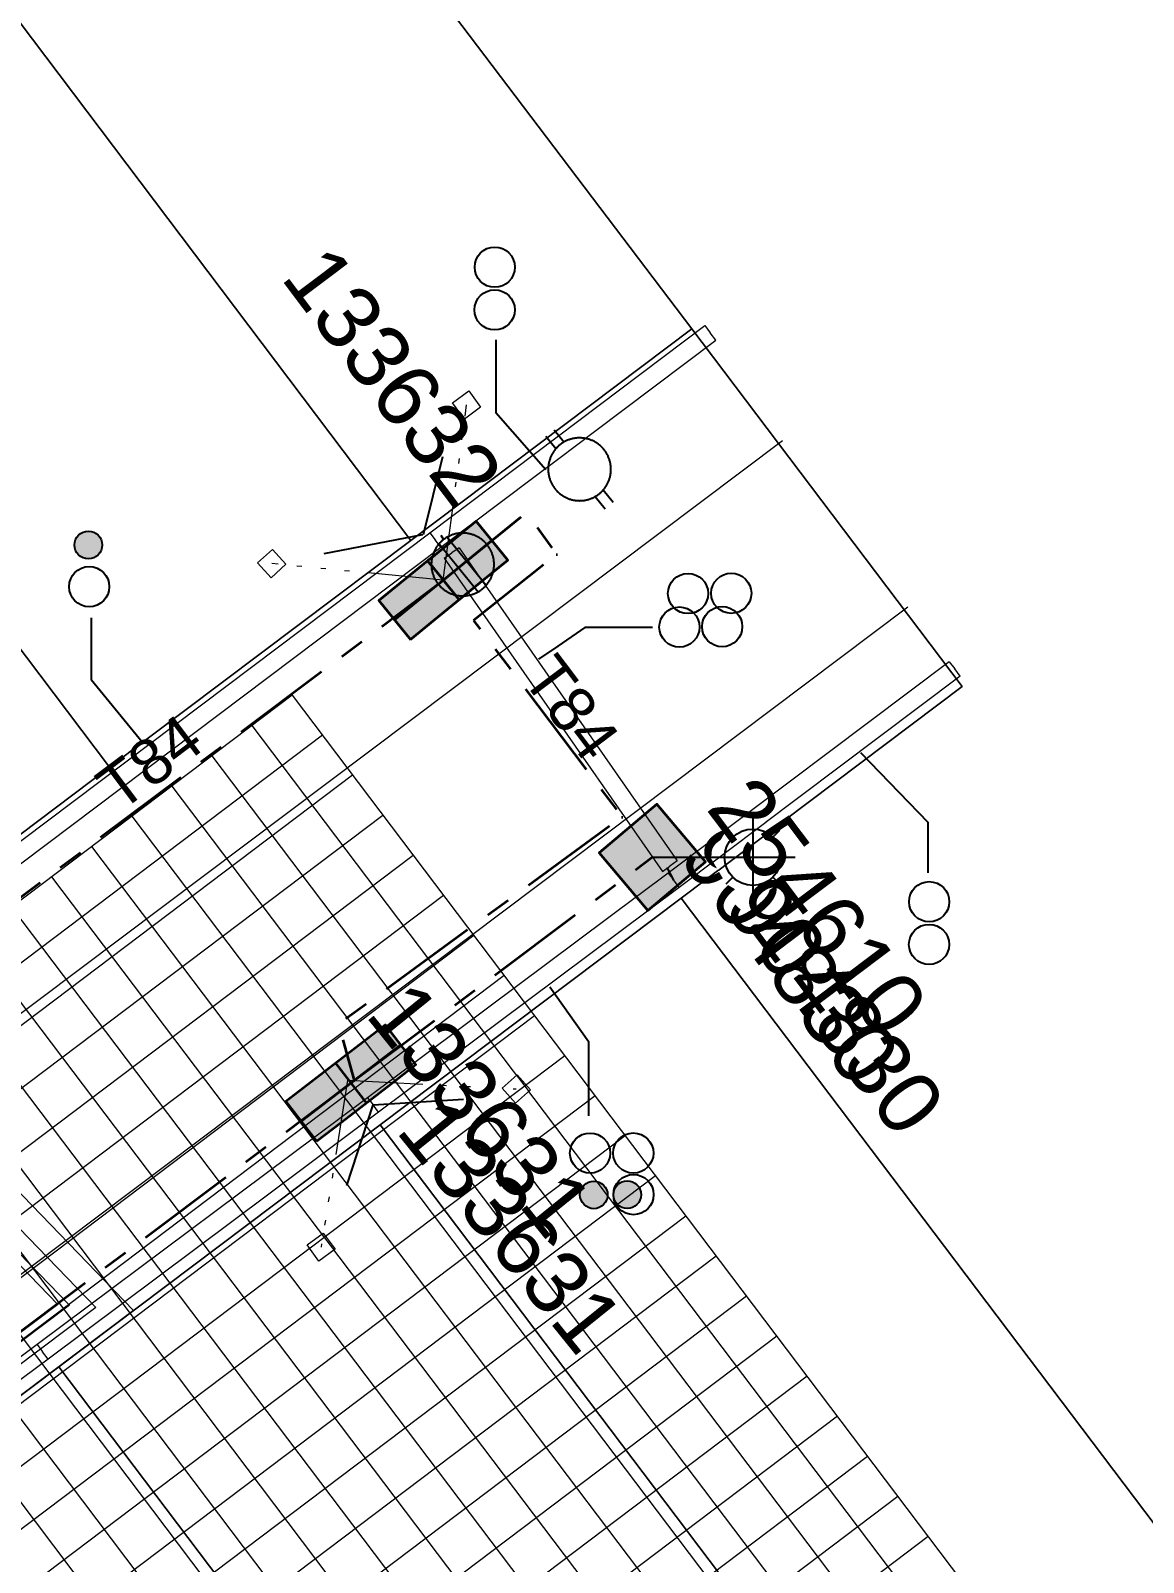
# Model space of a CAD drawing. Header units: metres. Extents: x 308278 to 310511, y 6271134 to 6272874.
# Drawn here: x 309063.4 to 309107.7, y 6272122.4 to 6272183.4 of the extents above; entities that cross this region are included whole.
import ezdxf
from ezdxf.enums import TextEntityAlignment as Align

# ---------------------------------------------------------------- set-up
doc = ezdxf.new("R2010")
doc.units = ezdxf.units.M
doc.set_wipeout_variables(frame=1)
for name, pattern in [('Cable Exist UG', [7, 4, -1, 1, -1]), ('DOT', [6.35, 0, -6.35]), ('PHANTOMX2', [6.6, 3, -0.75, 0.2, -0.75, 0.2, -0.75, 0.2, -0.75])]:
    doc.linetypes.add(name, pattern=pattern)
doc.layers.get('0').update_dxf_attribs({"color": 6})
for name, color, linetype, lineweight in [('_User Miscellaneous1', 30, 'Continuous', 13), ('_User_LV_Exist', 5, 'Continuous', 35), ('_User_SL_Exist', 4, 'Continuous', 35), ('Cadastre Developer_SP_NEW', 92, 'Continuous', 15), ('Cadastre Land Parcels_SP_EXT', 118, 'Continuous', 15), ('Cadastre Roads_SP_EXT', 218, 'Continuous', 15), ('Mains_LV_EXT', 163, 'Continuous', 25), ('Mains_LV_SL_EXT', 135, 'Continuous', 25), ('Services_SP_EXT', 42, 'PHANTOMX2', 20)]:
    doc.layers.add(name, color=color, linetype=linetype, lineweight=lineweight)
doc.layers.add('_User Miscellaneous10', color=252, linetype='Continuous', lineweight=13, plot=False, transparency=0.85)
doc.layers.add('_User Miscellaneous12', color=252, linetype='Continuous', lineweight=13, plot=False, transparency=0.5)
doc.layers.add('Cadastre Roads_SP_NEW', color=214, linetype='Continuous', lineweight=15, transparency=0.8)
for name, color, linetype in [('Duct_SP_EXT', 30, 'Continuous'), ('Equip_LV_EXT', 7, 'Continuous'), ('Equip_SP_SL_EXT', 7, 'Continuous'), ('SupportsUG_SP_LV_EXT', 7, 'Continuous'), ('SupportsUG_SP_LV_SL_EXT', 7, 'Continuous'), ('Trench_SP_EXT', 7, 'Continuous')]:
    doc.layers.add(name, color=color, linetype=linetype)
doc.styles.add('COLUMN_LABEL', font='arial.ttf', dxfattribs={"height": 2})
doc.styles.add('iecARIAL', font='arial.ttf', dxfattribs={"height": 2})
doc.styles.add('POLE_LABEL', font='arial.ttf', dxfattribs={"height": 2})
doc.styles.add('SL_LABEL', font='arial.ttf', dxfattribs={"height": 2})
doc.styles.get("Standard").update_dxf_attribs({"font": 'arial.ttf'})

# ---------------------------------------------------------------- blocks, each defined once
blk = doc.blocks.new('COLUMN_EXT')
blk.add_hatch(color=256).paths.add_polyline_path([(1.5, -1.5), (1.5, 1.5), (-1.5, 1.5), (-1.5, -1.5)])
blk.add_lwpolyline([(1.5, 1.5), (-1.5, 1.5), (-1.5, -1.5), (1.5, -1.5)], close=True)
at = {"flags": 9}
for tag, p in [('SUBURB', (-1.813, 1.8)), ('NOTES', (-1.813, 2)), ('STREETNAME', (-1.813, 1.6)), ('LOCATION', (-1.813, 1.4)), ('LEGEND', (-1.813, 1.2)), ('OWNED_BY', (-1.813, 0.6)), ('USAGE', (-1.813, 1)), ('STATE', (-1.813, 0.8)), ('COLUMN_TYPE', (-1.813, 0.4))]:
    blk.add_attdef(tag, text='', height=0.2, rotation=180, dxfattribs=at).set_placement(p, align=Align.MIDDLE_LEFT)
at = {"flags": 1}
blk.add_attdef('Z', (-1.813, 2.351), '', height=0.2, rotation=180, dxfattribs=at)
at = {"flags": 9}
for tag, style, p in [('STRUCTURE_PLANT_NUMBER', 'POLE_LABEL', (-1.813, -0.031)), ('STREET_CODE', 'COLUMN_LABEL', (-1.813, 0.2))]:
    blk.add_attdef(tag, text='', height=0.2, rotation=180, dxfattribs=dict(at, style=style)).set_placement(p, align=Align.MIDDLE_LEFT)
at = {"style": 'COLUMN_LABEL', "width": 0.9, "flags": 8}
blk.add_attdef('ASSET_NUM', text='', height=2, rotation=270, dxfattribs=at).set_placement((2, -4), align=Align.MIDDLE_LEFT)
blk = doc.blocks.new('PILLAR_EXT')
blk.add_hatch(color=256).paths.add_polyline_path([(-2.5, 1), (-2.5, -1), (2.5, -1), (2.5, 1)])
for p, q in [((0, 1), (0, -1)), ((-2.5, 0), (2.5, 0))]:
    blk.add_line(p, q)
at = {"ltscale": 10}
blk.add_line((2.5, 0), (-2.5, 0), dxfattribs=at)
blk.add_lwpolyline([(-2.5, -1), (-1.25, -1), (1.25, -1), (2.5, -1), (2.5, 1), (-2.5, 1)], close=True)
at = {"width": 0.9, "flags": 8}
blk.add_attdef('ASSET_NUM', text='', height=2, rotation=90, dxfattribs=at).set_placement((-2, 4), align=Align.MIDDLE_LEFT)
for tag, p, flags in [('OWNED_BY', (0, -0.2), 9), ('STATE', (0, -0.4), 9), ('SUPPORT_TYPE', (0, -0.6), 9), ('USAGE', (0, -0.8), 9), ('LEGEND', (0, -1), 9), ('LOCATION', (0, -1.2), 9), ('NOTES', (0, -1.4), 9), ('STREETNAME', (0, -1.8), 9), ('SUBURB', (0, -2), 1), ('PARENT', (0, -1.6), 9)]:
    blk.add_attdef(tag, p, '', height=0.2, dxfattribs=dict(flags=flags))
blk = doc.blocks.new('DUCT_EXT')
blk.add_circle((0, 0.8), 0.8)
at = {"flags": 1}
blk.add_attdef('Z', (0, 0), '', height=0.2, dxfattribs=at)
at = {"flags": 9}
for tag, p in [('DUCT_CODE', (0, 0)), ('XSECT_TYPE', (0, -0.2)), ('STATE', (0, -0.6)), ('FB_REFERENCE', (0, -0.4)), ('NOTES', (0, -0.8))]:
    blk.add_attdef(tag, text='', height=0.2, dxfattribs=at).set_placement(p, align=Align.MIDDLE_LEFT)
blk = doc.blocks.new('*U479')
at = {"transparency": 33554687, "flags": 9}
for tag, p in [('LRATECODE', (-7.4, 0)), ('LOUTREACHVOCAB', (-7.2, 0)), ('LOUTREACH', (-7, 0)), ('LANTNUMBER', (-6.6, 0)), ('LNEW', (-6.4, 0)), ('LMASTVOCAB', (-6.2, 0)), ('LMAST', (-6, 0)), ('LLAMPVOCAB', (-5.8, 0)), ('LLAMP', (-5.6, 0)), ('LEXIST', (-5.4, 0)), ('LCHARGE3PERCENT', (-5.2, 0)), ('LCHARGE3', (-5, 0)), ('LCHARGE2PERCENT', (-4.8, 0)), ('LCHARGE2', (-4.6, 0)), ('LCHARGE1PERCENT', (-4.4, 0)), ('LCHARGE1', (-4.2, 0)), ('LCATEGORY', (-4, 0)), ('LBRACKETVOCAB', (-3.8, 0)), ('LBRACKET', (-3.6, 0)), ('LKINGHEIGHT', (-3.4, 0)), ('CREPLACE', (-3.2, 0)), ('CREMOVE', (-3, 0)), ('CNUMBER', (-2.8, 0)), ('CNEW', (-2.6, 0)), ('CEXIST', (-2.4, 0)), ('USAGE', (-2.2, 0)), ('STATE', (-2, 0)), ('OWNED_BY', (-1.8, 0)), ('ORIENTATION', (-1.6, 0)), ('OPERATING_VOLTAGE', (-1.4, 0)), ('NO_PHASES', (-1.2, 0)), ('LANTERN_TYPE', (-1, 0)), ('LANTERN_PURPOSE', (-0.8, 0)), ('CONTROL_TYPE', (-0.6, 0)), ('CONSTRUCTED_VOLTAGE', (-0.4, 0))]:
    blk.add_attdef(tag, text='', height=0.001, rotation=270, dxfattribs=at).set_placement(p, align=Align.MIDDLE_LEFT)
at = {"transparency": 33554687, "style": 'SL_LABEL', "flags": 9}
blk.add_attdef('STREET_CODE', text='', height=0.001, rotation=270, dxfattribs=at).set_placement((0.001, 0), align=Align.MIDDLE_LEFT)
at = {"transparency": 33554687, "flags": 1}
blk.add_attdef('Z', (0, 0), '', height=0.001, rotation=270, dxfattribs=at)
at = {"transparency": 33554687, "width": 0.9}
blk.add_attdef('LNUMBER', text='', height=1, dxfattribs=at).set_placement((7, -1), align=Align.MIDDLE_LEFT)
at = {"transparency": 33554687, "flags": 9}
for tag, p in [('LREMOVE', (0, -7.6)), ('LREPLACE', (0, -7.8)), ('LTYPE', (0, -8)), ('LTYPEVOCAB', (0, -8.2)), ('LEGEND', (0, -8.4)), ('SUBURB', (0, -8.6)), ('STREETNAME', (0, -8.8)), ('LOCATION', (0, -9)), ('NOTES', (0, -9.2)), ('MAINTAINED_BY', (0, -9.863))]:
    blk.add_attdef(tag, text='', height=0.001, dxfattribs=at).set_placement(p, align=Align.MIDDLE_LEFT)
blk.add_attdef('OPERATED_BY', (0, -9.607), '', height=0.001, dxfattribs=at)
at = {"linetype": 'DOT', "transparency": 33554687}
blk.add_wipeout([(5.688, 0), (5.061, -1.061), (4, -1.688), (2.939, -1.061), (2.313, 0), (2.939, 1.061), (4, 1.687), (5.061, 1.061)], dxfattribs=at)
at = {"transparency": 33554687}
for p, q in [((4, 1.687), (4, 0)), ((2.939, 1.061), (3.205, 0.795)), ((5.061, 1.061), (4.795, 0.795)), ((0, 0), (4, 0)), ((4, 0), (5.688, 0)), ((4, 0), (4, -1.688)), ((2.939, -1.061), (3.205, -0.795)), ((5.061, -1.061), (4.795, -0.795))]:
    blk.add_line(p, q, dxfattribs=at)
blk.add_circle((4, 0), 1.125, dxfattribs=at)
blk = doc.blocks.new('CCP_EXT')
at = {"flags": 9}
for tag, p in [('OWNED_BY', (0, -1)), ('USAGE', (0, -1.2)), ('STATE', (0, -1.8)), ('LEGEND', (0, -1.4)), ('LIFE_SUPPORT', (0, -1.6)), ('NOTES', (0, -2))]:
    blk.add_attdef(tag, text='', height=0.2, dxfattribs=at).set_placement(p, align=Align.MIDDLE_LEFT)
at = {"transparency": 33554687}
blk.add_wipeout([(0, 0.566), (0.566, 0), (0, -0.566), (-0.566, 0)], dxfattribs=at)
blk.add_lwpolyline([(-0.566, 0), (0, 0.566), (0.566, 0), (0, -0.566), (-0.566, 0)])
at = {"flags": 1}
blk.add_attdef('Z', (0, 0), '', height=0.2, dxfattribs=at)
at = {"flags": 9}
for tag, p in [('CCP_TYPE', (0, 0)), ('OPERATING_VOLTAGE', (0, -0.6)), ('CONSTRUCTED_VOLTAGE', (0, -0.2)), ('NO_PHASES', (0, -0.4)), ('ORIENTATION', (0, -0.8))]:
    blk.add_attdef(tag, text='', height=0.2, dxfattribs=at).set_placement(p, align=Align.MIDDLE_LEFT)
blk = doc.blocks.new('LV_UG_LINKS_CLOSED_EXT')
at = {"layer": 'Equip_LV_EXT'}
for tag, flags, p in [('ACTUAL_STATUS', 9, (3, -2)), ('CONSTRUCTED_VOLTAGE', 9, (3, -2.2)), ('NO_PHASES', 9, (3, -2.4)), ('OPERATING_VOLTAGE', 9, (3, -2.6)), ('ORIENTATION', 9, (3, -2.8)), ('STATE', 9, (3, -3)), ('SWITCH_TYPE', 9, (3, -3.2)), ('USAGE', 9, (3, -3.4)), ('NOTES', 9, (3, -3.6)), ('OWNED_BY', 9, (3, -3.8)), ('OPERATED_BY', 9, (3, -4)), ('MAINTAINED_BY', 9, (3, -4.2)), ('TYPE', 9, (3, -4.6)), ('Z', 1, (3, -4.8)), ('NUMBER_OF_PHASES', 9, (3, -4.4))]:
    blk.add_attdef(tag, text='', height=0.2, dxfattribs=dict(at, flags=flags)).set_placement(p, align=Align.MIDDLE_LEFT)
at = {"transparency": 33554687}
blk.add_wipeout([(4, 1.25), (3.969, 1.25), (3.939, 1.248), (3.908, 1.247), (3.877, 1.244), (3.847, 1.241), (3.817, 1.236), (3.786, 1.232), (3.756, 1.226), (3.726, 1.22), (3.696, 1.213), (3.667, 1.205), (3.637, 1.196), (3.608, 1.187), (3.579, 1.177), (3.55, 1.166), (3.522, 1.155), (3.493, 1.143), (3.466, 1.13), (3.438, 1.117), (3.411, 1.102), (3.384, 1.088), (3.357, 1.072), (3.331, 1.056), (3.306, 1.039), (3.28, 1.022), (3.255, 1.004), (3.231, 0.985), (3.207, 0.966), (3.184, 0.947), (3.161, 0.926), (3.138, 0.905), (3.116, 0.884), (3.095, 0.862), (3.074, 0.839), (3.053, 0.816), (3.034, 0.793), (3.015, 0.769), (2.996, 0.745), (2.978, 0.72), (2.961, 0.694), (2.944, 0.669), (2.928, 0.643), (2.912, 0.616), (2.898, 0.589), (2.883, 0.562), (2.87, 0.534), (2.857, 0.507), (2.845, 0.478), (2.834, 0.45), (2.823, 0.421), (2.813, 0.392), (2.804, 0.363), (2.795, 0.333), (2.787, 0.304), (2.78, 0.274), (2.774, 0.244), (2.768, 0.214), (2.764, 0.183), (2.759, 0.153), (2.756, 0.123), (2.753, 0.092), (2.752, 0.061), (2.75, 0.031), (2.75, 0), (2.75, -0.031), (2.752, -0.061), (2.753, -0.092), (2.756, -0.123), (2.759, -0.153), (2.764, -0.183), (2.768, -0.214), (2.774, -0.244), (2.78, -0.274), (2.787, -0.304), (2.795, -0.333), (2.804, -0.363), (2.813, -0.392), (2.823, -0.421), (2.834, -0.45), (2.845, -0.478), (2.857, -0.507), (2.87, -0.534), (2.883, -0.562), (2.898, -0.589), (2.912, -0.616), (2.928, -0.643), (2.944, -0.669), (2.961, -0.694), (2.978, -0.72), (2.996, -0.745), (3.015, -0.769), (3.034, -0.793), (3.053, -0.816), (3.074, -0.839), (3.095, -0.862), (3.116, -0.884), (3.138, -0.905), (3.161, -0.926), (3.184, -0.947), (3.207, -0.966), (3.231, -0.985), (3.255, -1.004), (3.28, -1.022), (3.306, -1.039), (3.331, -1.056), (3.357, -1.072), (3.384, -1.088), (3.411, -1.102), (3.438, -1.117), (3.466, -1.13), (3.493, -1.143), (3.522, -1.155), (3.55, -1.166), (3.579, -1.177), (3.608, -1.187), (3.637, -1.196), (3.667, -1.205), (3.696, -1.213), (3.726, -1.22), (3.756, -1.226), (3.786, -1.232), (3.817, -1.236), (3.847, -1.241), (3.877, -1.244), (3.908, -1.247), (3.939, -1.248), (3.969, -1.25), (4, -1.25), (4.031, -1.25), (4.061, -1.248), (4.092, -1.247), (4.123, -1.244), (4.153, -1.241), (4.183, -1.236), (4.214, -1.232), (4.244, -1.226), (4.274, -1.22), (4.304, -1.213), (4.333, -1.205), (4.363, -1.196), (4.392, -1.187), (4.421, -1.177), (4.45, -1.166), (4.478, -1.155), (4.507, -1.143), (4.534, -1.13), (4.562, -1.117), (4.589, -1.102), (4.616, -1.088), (4.643, -1.072), (4.669, -1.056), (4.694, -1.039), (4.72, -1.022), (4.745, -1.004), (4.769, -0.985), (4.793, -0.966), (4.816, -0.947), (4.839, -0.926), (4.862, -0.905), (4.884, -0.884), (4.905, -0.862), (4.926, -0.839), (4.947, -0.816), (4.966, -0.793), (4.985, -0.769), (5.004, -0.745), (5.022, -0.72), (5.039, -0.694), (5.056, -0.669), (5.072, -0.643), (5.088, -0.616), (5.102, -0.589), (5.117, -0.562), (5.13, -0.534), (5.143, -0.507), (5.155, -0.478), (5.166, -0.45), (5.177, -0.421), (5.187, -0.392), (5.196, -0.363), (5.205, -0.333), (5.213, -0.304), (5.22, -0.274), (5.226, -0.244), (5.232, -0.214), (5.236, -0.183), (5.241, -0.153), (5.244, -0.123), (5.247, -0.092), (5.248, -0.061), (5.25, -0.031), (5.25, 0), (5.25, 0.031), (5.248, 0.061), (5.247, 0.092), (5.244, 0.123), (5.241, 0.153), (5.236, 0.183), (5.232, 0.214), (5.226, 0.244), (5.22, 0.274), (5.213, 0.304), (5.205, 0.333), (5.196, 0.363), (5.187, 0.392), (5.177, 0.421), (5.166, 0.45), (5.155, 0.478), (5.143, 0.507), (5.13, 0.534), (5.117, 0.562), (5.102, 0.589), (5.088, 0.616), (5.072, 0.643), (5.056, 0.669), (5.039, 0.694), (5.022, 0.72), (5.004, 0.745), (4.985, 0.769), (4.966, 0.793), (4.947, 0.816), (4.926, 0.839), (4.905, 0.862), (4.884, 0.884), (4.862, 0.905), (4.839, 0.926), (4.816, 0.947), (4.793, 0.966), (4.769, 0.985), (4.745, 1.004), (4.72, 1.022), (4.694, 1.039), (4.669, 1.056), (4.643, 1.072), (4.616, 1.088), (4.589, 1.102), (4.562, 1.117), (4.534, 1.13), (4.507, 1.143), (4.478, 1.155), (4.45, 1.166), (4.421, 1.177), (4.392, 1.187), (4.363, 1.196), (4.333, 1.205), (4.304, 1.213), (4.274, 1.22), (4.244, 1.226), (4.214, 1.232), (4.183, 1.236), (4.153, 1.241), (4.123, 1.244), (4.092, 1.247), (4.061, 1.248), (4.031, 1.25)], dxfattribs=at).dxf.layer = 'Equip_LV_EXT'
at = {"layer": 'Equip_LV_EXT'}
for p, q in [((3.792, 1.232), (3.792, -1.232)), ((4.208, 1.232), (4.208, -1.232))]:
    blk.add_line(p, q, dxfattribs=at)
at = {"layer": 'Equip_LV_EXT', "flags": 128}
blk.add_lwpolyline([(4, 1.25), (3.969, 1.25), (3.939, 1.248), (3.908, 1.247), (3.877, 1.244), (3.847, 1.241), (3.817, 1.236), (3.786, 1.232), (3.756, 1.226), (3.726, 1.22), (3.696, 1.213), (3.667, 1.205), (3.637, 1.196), (3.608, 1.187), (3.579, 1.177), (3.55, 1.166), (3.522, 1.155), (3.493, 1.143), (3.466, 1.13), (3.438, 1.117), (3.411, 1.102), (3.384, 1.088), (3.357, 1.072), (3.331, 1.056), (3.306, 1.039), (3.28, 1.022), (3.255, 1.004), (3.231, 0.985), (3.207, 0.966), (3.184, 0.947), (3.161, 0.926), (3.138, 0.905), (3.116, 0.884), (3.095, 0.862), (3.074, 0.839), (3.053, 0.816), (3.034, 0.793), (3.015, 0.769), (2.996, 0.745), (2.978, 0.72), (2.961, 0.694), (2.944, 0.669), (2.928, 0.643), (2.912, 0.616), (2.898, 0.589), (2.883, 0.562), (2.87, 0.534), (2.857, 0.507), (2.845, 0.478), (2.834, 0.45), (2.823, 0.421), (2.813, 0.392), (2.804, 0.363), (2.795, 0.333), (2.787, 0.304), (2.78, 0.274), (2.774, 0.244), (2.768, 0.214), (2.764, 0.183), (2.759, 0.153), (2.756, 0.123), (2.753, 0.092), (2.752, 0.061), (2.75, 0.031), (2.75, 0), (2.75, -0.031), (2.752, -0.061), (2.753, -0.092), (2.756, -0.123), (2.759, -0.153), (2.764, -0.183), (2.768, -0.214), (2.774, -0.244), (2.78, -0.274), (2.787, -0.304), (2.795, -0.333), (2.804, -0.363), (2.813, -0.392), (2.823, -0.421), (2.834, -0.45), (2.845, -0.478), (2.857, -0.507), (2.87, -0.534), (2.883, -0.562), (2.898, -0.589), (2.912, -0.616), (2.928, -0.643), (2.944, -0.669), (2.961, -0.694), (2.978, -0.72), (2.996, -0.745), (3.015, -0.769), (3.034, -0.793), (3.053, -0.816), (3.074, -0.839), (3.095, -0.862), (3.116, -0.884), (3.138, -0.905), (3.161, -0.926), (3.184, -0.947), (3.207, -0.966), (3.231, -0.985), (3.255, -1.004), (3.28, -1.022), (3.306, -1.039), (3.331, -1.056), (3.357, -1.072), (3.384, -1.088), (3.411, -1.102), (3.438, -1.117), (3.466, -1.13), (3.493, -1.143), (3.522, -1.155), (3.55, -1.166), (3.579, -1.177), (3.608, -1.187), (3.637, -1.196), (3.667, -1.205), (3.696, -1.213), (3.726, -1.22), (3.756, -1.226), (3.786, -1.232), (3.817, -1.236), (3.847, -1.241), (3.877, -1.244), (3.908, -1.247), (3.939, -1.248), (3.969, -1.25), (4, -1.25), (4.031, -1.25), (4.061, -1.248), (4.092, -1.247), (4.123, -1.244), (4.153, -1.241), (4.183, -1.236), (4.214, -1.232), (4.244, -1.226), (4.274, -1.22), (4.304, -1.213), (4.333, -1.205), (4.363, -1.196), (4.392, -1.187), (4.421, -1.177), (4.45, -1.166), (4.478, -1.155), (4.507, -1.143), (4.534, -1.13), (4.562, -1.117), (4.589, -1.102), (4.616, -1.088), (4.643, -1.072), (4.669, -1.056), (4.694, -1.039), (4.72, -1.022), (4.745, -1.004), (4.769, -0.985), (4.793, -0.966), (4.816, -0.947), (4.839, -0.926), (4.862, -0.905), (4.884, -0.884), (4.905, -0.862), (4.926, -0.839), (4.947, -0.816), (4.966, -0.793), (4.985, -0.769), (5.004, -0.745), (5.022, -0.72), (5.039, -0.694), (5.056, -0.669), (5.072, -0.643), (5.088, -0.616), (5.102, -0.589), (5.117, -0.562), (5.13, -0.534), (5.143, -0.507), (5.155, -0.478), (5.166, -0.45), (5.177, -0.421), (5.187, -0.392), (5.196, -0.363), (5.205, -0.333), (5.213, -0.304), (5.22, -0.274), (5.226, -0.244), (5.232, -0.214), (5.236, -0.183), (5.241, -0.153), (5.244, -0.123), (5.247, -0.092), (5.248, -0.061), (5.25, -0.031), (5.25, 0), (5.25, 0.031), (5.248, 0.061), (5.247, 0.092), (5.244, 0.123), (5.241, 0.153), (5.236, 0.183), (5.232, 0.214), (5.226, 0.244), (5.22, 0.274), (5.213, 0.304), (5.205, 0.333), (5.196, 0.363), (5.187, 0.392), (5.177, 0.421), (5.166, 0.45), (5.155, 0.478), (5.143, 0.507), (5.13, 0.534), (5.117, 0.562), (5.102, 0.589), (5.088, 0.616), (5.072, 0.643), (5.056, 0.669), (5.039, 0.694), (5.022, 0.72), (5.004, 0.745), (4.985, 0.769), (4.966, 0.793), (4.947, 0.816), (4.926, 0.839), (4.905, 0.862), (4.884, 0.884), (4.862, 0.905), (4.839, 0.926), (4.816, 0.947), (4.793, 0.966), (4.769, 0.985), (4.745, 1.004), (4.72, 1.022), (4.694, 1.039), (4.669, 1.056), (4.643, 1.072), (4.616, 1.088), (4.589, 1.102), (4.562, 1.117), (4.534, 1.13), (4.507, 1.143), (4.478, 1.155), (4.45, 1.166), (4.421, 1.177), (4.392, 1.187), (4.363, 1.196), (4.333, 1.205), (4.304, 1.213), (4.274, 1.22), (4.244, 1.226), (4.214, 1.232), (4.183, 1.236), (4.153, 1.241), (4.123, 1.244), (4.092, 1.247), (4.061, 1.248), (4.031, 1.25)], close=True, dxfattribs=at)
blk = doc.blocks.new('LV_UG_LINKS_OPEN_EXT')
at = {"layer": 'Equip_LV_EXT'}
for tag, height, flags, p in [('ACTUAL_STATUS', 0.167, 9, (3.167, -1.667)), ('CONSTRUCTED_VOLTAGE', 0.167, 9, (3.167, -1.833)), ('NO_PHASES', 0.167, 9, (3.167, -2)), ('OPERATING_VOLTAGE', 0.2, 9, (3, -2.6)), ('ORIENTATION', 0.2, 9, (3, -2.8)), ('STATE', 0.2, 9, (3, -3)), ('SWITCH_TYPE', 0.2, 9, (3, -3.2)), ('USAGE', 0.2, 9, (3, -3.4)), ('NOTES', 0.2, 9, (3, -3.6)), ('OWNED_BY', 0.2, 9, (3, -3.8)), ('OPERATED_BY', 0.2, 9, (3, -4)), ('MAINTAINED_BY', 0.2, 9, (3, -4.2)), ('TYPE', 0.2, 9, (3, -4.6)), ('Z', 0.2, 1, (3, -4.8)), ('NUMBER_OF_PHASES', 0.2, 9, (3, -4.4))]:
    blk.add_attdef(tag, text='', height=height, dxfattribs=dict(at, flags=flags)).set_placement(p, align=Align.MIDDLE_LEFT)
at = {"transparency": 33554687}
blk.add_wipeout([(4, 1.25), (3.969, 1.25), (3.939, 1.248), (3.908, 1.247), (3.877, 1.244), (3.847, 1.241), (3.817, 1.236), (3.786, 1.232), (3.756, 1.226), (3.726, 1.22), (3.696, 1.213), (3.667, 1.205), (3.637, 1.196), (3.608, 1.187), (3.579, 1.177), (3.55, 1.166), (3.522, 1.155), (3.493, 1.143), (3.466, 1.13), (3.438, 1.117), (3.411, 1.102), (3.384, 1.088), (3.357, 1.072), (3.331, 1.056), (3.306, 1.039), (3.28, 1.022), (3.255, 1.004), (3.231, 0.985), (3.207, 0.966), (3.184, 0.947), (3.161, 0.926), (3.138, 0.905), (3.116, 0.884), (3.095, 0.862), (3.074, 0.839), (3.053, 0.816), (3.034, 0.793), (3.015, 0.769), (2.996, 0.745), (2.978, 0.72), (2.961, 0.694), (2.944, 0.669), (2.928, 0.643), (2.912, 0.616), (2.898, 0.589), (2.883, 0.562), (2.87, 0.534), (2.857, 0.507), (2.845, 0.478), (2.834, 0.45), (2.823, 0.421), (2.813, 0.392), (2.804, 0.363), (2.795, 0.333), (2.787, 0.304), (2.78, 0.274), (2.774, 0.244), (2.768, 0.214), (2.764, 0.183), (2.759, 0.153), (2.756, 0.123), (2.753, 0.092), (2.752, 0.061), (2.75, 0.031), (2.75, 0), (2.75, -0.031), (2.752, -0.061), (2.753, -0.092), (2.756, -0.123), (2.759, -0.153), (2.764, -0.183), (2.768, -0.214), (2.774, -0.244), (2.78, -0.274), (2.787, -0.304), (2.795, -0.333), (2.804, -0.363), (2.813, -0.392), (2.823, -0.421), (2.834, -0.45), (2.845, -0.478), (2.857, -0.507), (2.87, -0.534), (2.883, -0.562), (2.898, -0.589), (2.912, -0.616), (2.928, -0.643), (2.944, -0.669), (2.961, -0.694), (2.978, -0.72), (2.996, -0.745), (3.015, -0.769), (3.034, -0.793), (3.053, -0.816), (3.074, -0.839), (3.095, -0.862), (3.116, -0.884), (3.138, -0.905), (3.161, -0.926), (3.184, -0.947), (3.207, -0.966), (3.231, -0.985), (3.255, -1.004), (3.28, -1.022), (3.306, -1.039), (3.331, -1.056), (3.357, -1.072), (3.384, -1.088), (3.411, -1.102), (3.438, -1.117), (3.466, -1.13), (3.493, -1.143), (3.522, -1.155), (3.55, -1.166), (3.579, -1.177), (3.608, -1.187), (3.637, -1.196), (3.667, -1.205), (3.696, -1.213), (3.726, -1.22), (3.756, -1.226), (3.786, -1.232), (3.817, -1.236), (3.847, -1.241), (3.877, -1.244), (3.908, -1.247), (3.939, -1.248), (3.969, -1.25), (4, -1.25), (4.031, -1.25), (4.061, -1.248), (4.092, -1.247), (4.123, -1.244), (4.153, -1.241), (4.183, -1.236), (4.214, -1.232), (4.244, -1.226), (4.274, -1.22), (4.304, -1.213), (4.333, -1.205), (4.363, -1.196), (4.392, -1.187), (4.421, -1.177), (4.45, -1.166), (4.478, -1.155), (4.507, -1.143), (4.534, -1.13), (4.562, -1.117), (4.589, -1.102), (4.616, -1.088), (4.643, -1.072), (4.669, -1.056), (4.694, -1.039), (4.72, -1.022), (4.745, -1.004), (4.769, -0.985), (4.793, -0.966), (4.816, -0.947), (4.839, -0.926), (4.862, -0.905), (4.884, -0.884), (4.905, -0.862), (4.926, -0.839), (4.947, -0.816), (4.966, -0.793), (4.985, -0.769), (5.004, -0.745), (5.022, -0.72), (5.039, -0.694), (5.056, -0.669), (5.072, -0.643), (5.088, -0.616), (5.102, -0.589), (5.117, -0.562), (5.13, -0.534), (5.143, -0.507), (5.155, -0.478), (5.166, -0.45), (5.177, -0.421), (5.187, -0.392), (5.196, -0.363), (5.205, -0.333), (5.213, -0.304), (5.22, -0.274), (5.226, -0.244), (5.232, -0.214), (5.236, -0.183), (5.241, -0.153), (5.244, -0.123), (5.247, -0.092), (5.248, -0.061), (5.25, -0.031), (5.25, 0), (5.25, 0.031), (5.248, 0.061), (5.247, 0.092), (5.244, 0.123), (5.241, 0.153), (5.236, 0.183), (5.232, 0.214), (5.226, 0.244), (5.22, 0.274), (5.213, 0.304), (5.205, 0.333), (5.196, 0.363), (5.187, 0.392), (5.177, 0.421), (5.166, 0.45), (5.155, 0.478), (5.143, 0.507), (5.13, 0.534), (5.117, 0.562), (5.102, 0.589), (5.088, 0.616), (5.072, 0.643), (5.056, 0.669), (5.039, 0.694), (5.022, 0.72), (5.004, 0.745), (4.985, 0.769), (4.966, 0.793), (4.947, 0.816), (4.926, 0.839), (4.905, 0.862), (4.884, 0.884), (4.862, 0.905), (4.839, 0.926), (4.816, 0.947), (4.793, 0.966), (4.769, 0.985), (4.745, 1.004), (4.72, 1.022), (4.694, 1.039), (4.669, 1.056), (4.643, 1.072), (4.616, 1.088), (4.589, 1.102), (4.562, 1.117), (4.534, 1.13), (4.507, 1.143), (4.478, 1.155), (4.45, 1.166), (4.421, 1.177), (4.392, 1.187), (4.363, 1.196), (4.333, 1.205), (4.304, 1.213), (4.274, 1.22), (4.244, 1.226), (4.214, 1.232), (4.183, 1.236), (4.153, 1.241), (4.123, 1.244), (4.092, 1.247), (4.061, 1.248), (4.031, 1.25)], dxfattribs=at).dxf.layer = 'Equip_LV_EXT'
at = {"layer": 'Equip_LV_EXT'}
for p, q in [((3.792, 1.863), (3.792, 1.232)), ((4.208, 1.863), (4.208, 1.232)), ((3.792, -1.232), (3.792, -1.863)), ((4.208, -1.232), (4.208, -1.863))]:
    blk.add_line(p, q, dxfattribs=at)
at = {"layer": 'Equip_LV_EXT', "flags": 128}
blk.add_lwpolyline([(4, 1.25), (3.969, 1.25), (3.939, 1.248), (3.908, 1.247), (3.877, 1.244), (3.847, 1.241), (3.817, 1.236), (3.786, 1.232), (3.756, 1.226), (3.726, 1.22), (3.696, 1.213), (3.667, 1.205), (3.637, 1.196), (3.608, 1.187), (3.579, 1.177), (3.55, 1.166), (3.522, 1.155), (3.493, 1.143), (3.466, 1.13), (3.438, 1.117), (3.411, 1.102), (3.384, 1.088), (3.357, 1.072), (3.331, 1.056), (3.306, 1.039), (3.28, 1.022), (3.255, 1.004), (3.231, 0.985), (3.207, 0.966), (3.184, 0.947), (3.161, 0.926), (3.138, 0.905), (3.116, 0.884), (3.095, 0.862), (3.074, 0.839), (3.053, 0.816), (3.034, 0.793), (3.015, 0.769), (2.996, 0.745), (2.978, 0.72), (2.961, 0.694), (2.944, 0.669), (2.928, 0.643), (2.912, 0.616), (2.898, 0.589), (2.883, 0.562), (2.87, 0.534), (2.857, 0.507), (2.845, 0.478), (2.834, 0.45), (2.823, 0.421), (2.813, 0.392), (2.804, 0.363), (2.795, 0.333), (2.787, 0.304), (2.78, 0.274), (2.774, 0.244), (2.768, 0.214), (2.764, 0.183), (2.759, 0.153), (2.756, 0.123), (2.753, 0.092), (2.752, 0.061), (2.75, 0.031), (2.75, 0), (2.75, -0.031), (2.752, -0.061), (2.753, -0.092), (2.756, -0.123), (2.759, -0.153), (2.764, -0.183), (2.768, -0.214), (2.774, -0.244), (2.78, -0.274), (2.787, -0.304), (2.795, -0.333), (2.804, -0.363), (2.813, -0.392), (2.823, -0.421), (2.834, -0.45), (2.845, -0.478), (2.857, -0.507), (2.87, -0.534), (2.883, -0.562), (2.898, -0.589), (2.912, -0.616), (2.928, -0.643), (2.944, -0.669), (2.961, -0.694), (2.978, -0.72), (2.996, -0.745), (3.015, -0.769), (3.034, -0.793), (3.053, -0.816), (3.074, -0.839), (3.095, -0.862), (3.116, -0.884), (3.138, -0.905), (3.161, -0.926), (3.184, -0.947), (3.207, -0.966), (3.231, -0.985), (3.255, -1.004), (3.28, -1.022), (3.306, -1.039), (3.331, -1.056), (3.357, -1.072), (3.384, -1.088), (3.411, -1.102), (3.438, -1.117), (3.466, -1.13), (3.493, -1.143), (3.522, -1.155), (3.55, -1.166), (3.579, -1.177), (3.608, -1.187), (3.637, -1.196), (3.667, -1.205), (3.696, -1.213), (3.726, -1.22), (3.756, -1.226), (3.786, -1.232), (3.817, -1.236), (3.847, -1.241), (3.877, -1.244), (3.908, -1.247), (3.939, -1.248), (3.969, -1.25), (4, -1.25), (4.031, -1.25), (4.061, -1.248), (4.092, -1.247), (4.123, -1.244), (4.153, -1.241), (4.183, -1.236), (4.214, -1.232), (4.244, -1.226), (4.274, -1.22), (4.304, -1.213), (4.333, -1.205), (4.363, -1.196), (4.392, -1.187), (4.421, -1.177), (4.45, -1.166), (4.478, -1.155), (4.507, -1.143), (4.534, -1.13), (4.562, -1.117), (4.589, -1.102), (4.616, -1.088), (4.643, -1.072), (4.669, -1.056), (4.694, -1.039), (4.72, -1.022), (4.745, -1.004), (4.769, -0.985), (4.793, -0.966), (4.816, -0.947), (4.839, -0.926), (4.862, -0.905), (4.884, -0.884), (4.905, -0.862), (4.926, -0.839), (4.947, -0.816), (4.966, -0.793), (4.985, -0.769), (5.004, -0.745), (5.022, -0.72), (5.039, -0.694), (5.056, -0.669), (5.072, -0.643), (5.088, -0.616), (5.102, -0.589), (5.117, -0.562), (5.13, -0.534), (5.143, -0.507), (5.155, -0.478), (5.166, -0.45), (5.177, -0.421), (5.187, -0.392), (5.196, -0.363), (5.205, -0.333), (5.213, -0.304), (5.22, -0.274), (5.226, -0.244), (5.232, -0.214), (5.236, -0.183), (5.241, -0.153), (5.244, -0.123), (5.247, -0.092), (5.248, -0.061), (5.25, -0.031), (5.25, 0), (5.25, 0.031), (5.248, 0.061), (5.247, 0.092), (5.244, 0.123), (5.241, 0.153), (5.236, 0.183), (5.232, 0.214), (5.226, 0.244), (5.22, 0.274), (5.213, 0.304), (5.205, 0.333), (5.196, 0.363), (5.187, 0.392), (5.177, 0.421), (5.166, 0.45), (5.155, 0.478), (5.143, 0.507), (5.13, 0.534), (5.117, 0.562), (5.102, 0.589), (5.088, 0.616), (5.072, 0.643), (5.056, 0.669), (5.039, 0.694), (5.022, 0.72), (5.004, 0.745), (4.985, 0.769), (4.966, 0.793), (4.947, 0.816), (4.926, 0.839), (4.905, 0.862), (4.884, 0.884), (4.862, 0.905), (4.839, 0.926), (4.816, 0.947), (4.793, 0.966), (4.769, 0.985), (4.745, 1.004), (4.72, 1.022), (4.694, 1.039), (4.669, 1.056), (4.643, 1.072), (4.616, 1.088), (4.589, 1.102), (4.562, 1.117), (4.534, 1.13), (4.507, 1.143), (4.478, 1.155), (4.45, 1.166), (4.421, 1.177), (4.392, 1.187), (4.363, 1.196), (4.333, 1.205), (4.304, 1.213), (4.274, 1.22), (4.244, 1.226), (4.214, 1.232), (4.183, 1.236), (4.153, 1.241), (4.123, 1.244), (4.092, 1.247), (4.061, 1.248), (4.031, 1.25)], close=True, dxfattribs=at)
blk = doc.blocks.new('CABLE_LARGE_EXT')
h = blk.add_hatch(color=256)
edge = h.paths.add_edge_path()
edge.add_arc((0, 0.55), 0.55, 0, 360)
blk.add_circle((0, 0.55), 0.55)
at = {"flags": 1}
blk.add_attdef('Z', (0, 0), '', height=0.2, dxfattribs=at)
at = {"flags": 9}
for tag, p in [('COND_CODE', (0, 0)), ('XSECT_SIZE', (0, -0.6)), ('STATE', (0, -0.4)), ('FB_REFERENCE', (0, -0.2)), ('NOTES', (0, -0.8))]:
    blk.add_attdef(tag, text='', height=0.2, dxfattribs=at).set_placement(p, align=Align.MIDDLE_LEFT)
blk = doc.blocks.new('*U355')
at = {"transparency": 33554559}
for p, q in [((-50, 50), (50, 50)), ((-50, 50), (-50, -50)), ((-48, 50), (-48, -50)), ((-46, 50), (-46, -50)), ((-44, 50), (-44, -50)), ((-42, 50), (-42, -50)), ((-40, 50), (-40, -50)), ((-38, 50), (-38, -50)), ((-36, 50), (-36, -50)), ((-34, 50), (-34, -50)), ((-32, 50), (-32, -50)), ((-30, 50), (-30, -50)), ((-28, 50), (-28, -50)), ((-26, 50), (-26, -50)), ((-24, 50), (-24, -50)), ((-22, 50), (-22, -50)), ((-20, 50), (-20, -50)), ((-18, 50), (-18, -50)), ((-16, 50), (-16, -50)), ((-14, 50), (-14, -50)), ((-12, 50), (-12, -50)), ((-10, 50), (-10, -50)), ((-8, 50), (-8, -50)), ((-50, 48), (50, 48)), ((-50, 46), (50, 46)), ((-50, 44), (50, 44)), ((-50, 42), (50, 42)), ((-50, 40), (50, 40)), ((-50, 38), (50, 38)), ((-50, 36), (50, 36)), ((-50, 34), (50, 34)), ((-50, 32), (50, 32)), ((-50, 30), (50, 30)), ((-50, 28), (50, 28)), ((-50, 26), (50, 26)), ((-50, 24), (50, 24)), ((-50, 22), (50, 22))]:
    blk.add_line(p, q, dxfattribs=at)

msp = doc.modelspace()

# ---------------------------------------------------------------- linework, layer by layer
at = {"layer": '_User Miscellaneous1'}
for p, q in [((309090.282, 6272171.648), (309090.499, 6272171.36)), ((309090.716, 6272171.073), (309090.499, 6272171.36)), ((309100.013, 6272158.263), (309100.23, 6272157.975)), ((309100.446, 6272157.687), (309100.23, 6272157.975)), ((309076.861, 6272140.897), (309077.077, 6272140.609)), ((309076.861, 6272140.897), (309077.077, 6272140.609)), ((309077.293, 6272140.321), (309077.077, 6272140.609)), ((309077.293, 6272140.321), (309077.077, 6272140.609)), ((309063.709, 6272131.063), (309045.314, 6272117.363)), ((309063.709, 6272131.063), (309063.924, 6272130.775)), ((309064.139, 6272130.486), (309045.744, 6272116.786)), ((309064.139, 6272130.486), (309063.924, 6272130.775))]:
    msp.add_line(p, q, dxfattribs=at)
at = {"layer": '_User Miscellaneous10', "flags": 128}
for points in [[(308947.659, 6272204.886), (308959.421, 6272189.261), (308998.565, 6272218.831), (309018.727, 6272214.257), (308981.857, 6272186.367), (308972.346, 6272179.213), (308971.57, 6272173.606), (308985.454, 6272155.23), (309012.737, 6272119.118), (309018.661, 6272117.987), (309026.716, 6272124.021), (309049.477, 6272141.17), (309055.04, 6272145.361), (309067.546, 6272132.428), (309029.403, 6272103.69), (309028.491, 6272098.26), (309036.916, 6272087.106), (309053.299, 6272065.429), (309058.917, 6272057.978), (309059.64, 6272057.021)], [(308946.86, 6272204.285), (308959.224, 6272187.859), (308998.797, 6272217.753), (309016.409, 6272213.757), (308981.255, 6272187.165), (308971.412, 6272179.762), (308970.523, 6272173.333), (308984.657, 6272154.627), (309012.171, 6272118.208), (309018.908, 6272116.922), (309027.316, 6272123.221), (309050.079, 6272140.371), (309054.936, 6272144.031), (309066.041, 6272132.546), (309028.483, 6272104.249), (309027.433, 6272098.001), (309036.119, 6272086.503), (309052.501, 6272064.826), (309058.119, 6272057.376), (309058.842, 6272056.418)], [(308946.061, 6272203.683), (308959.028, 6272186.457), (308999.029, 6272216.675), (309014.091, 6272213.258), (308980.652, 6272187.964), (308970.478, 6272180.311), (308969.475, 6272173.06), (308983.859, 6272154.024), (309011.605, 6272117.298), (309019.154, 6272115.857), (309027.917, 6272122.422), (309050.681, 6272139.573), (309054.831, 6272142.7), (309064.536, 6272132.664), (309027.563, 6272104.808), (309026.375, 6272097.742), (309035.321, 6272085.9), (309051.702, 6272064.223), (309057.321, 6272056.773), (309058.044, 6272055.816)]]:
    msp.add_lwpolyline(points, dxfattribs=at)
at = {"layer": '_User Miscellaneous10', "color": 4, "flags": 128}
msp.add_lwpolyline([(308946.301, 6272203.864), (308959.087, 6272186.878), (308998.959, 6272216.998), (309014.786, 6272213.408), (308980.833, 6272187.724), (308970.758, 6272180.147), (308969.79, 6272173.142), (308984.098, 6272154.205), (309011.775, 6272117.571), (309019.08, 6272116.177), (309027.737, 6272122.661), (309050.5, 6272139.812), (309054.863, 6272143.099), (309064.988, 6272132.629), (309027.839, 6272104.64), (309026.693, 6272097.82), (309035.56, 6272086.081), (309051.942, 6272064.404), (309057.56, 6272056.954), (309058.284, 6272055.996)], dxfattribs=at)
at = {"layer": 'Cadastre Developer_SP_NEW', "linetype": 'Continuous'}
for points in [[(309066.591, 6272154.064), (309045.616, 6272181.866), (309044.122, 6272180.738), (309032.83, 6272172.207), (309053.804, 6272144.43), (309066.591, 6272154.064)], [(309086.417, 6272101.252), (309064.568, 6272130.184), (309052.581, 6272121.152), (309074.439, 6272092.203), (309086.417, 6272101.252)]]:
    msp.add_lwpolyline(points, close=True, dxfattribs=at)
at = {"layer": 'Cadastre Land Parcels_SP_EXT', "linetype": 'Continuous'}
msp.add_lwpolyline([(309163.835, 6272271.181), (309148.364, 6272259.492), (309133.068, 6272247.937), (309121.735, 6272239.375), (309109.328, 6272230.001), (309096.925, 6272220.63), (309082.926, 6272210.054), (309070.524, 6272200.685), (309068.713, 6272199.316), (309089.768, 6272171.526), (309100.531, 6272157.279), (309089.343, 6272148.85), (309111.171, 6272119.954), (309122.351, 6272128.401), (309122.351, 6272128.401), (309134.325, 6272137.454), (309147.102, 6272147.106), (309159.079, 6272156.156)], dxfattribs=at)
for points in [[(309089.768, 6272171.526), (309068.713, 6272199.316), (309058.121, 6272191.314), (309057.597, 6272190.917), (309078.579, 6272163.096), (309089.768, 6272171.526)], [(309078.579, 6272163.096), (309057.597, 6272190.917), (309045.616, 6272181.866), (309066.591, 6272154.064), (309078.579, 6272163.096)], [(309066.591, 6272154.064), (309045.616, 6272181.866), (309044.122, 6272180.738), (309032.83, 6272172.207), (309053.804, 6272144.43), (309066.591, 6272154.064)], [(309111.171, 6272119.954), (309089.343, 6272148.85), (309077.355, 6272139.818), (309099.193, 6272110.905), (309111.171, 6272119.954)], [(309099.193, 6272110.905), (309077.355, 6272139.818), (309064.568, 6272130.184), (309086.417, 6272101.252), (309099.193, 6272110.905)], [(309086.417, 6272101.252), (309064.568, 6272130.184), (309052.581, 6272121.152), (309074.439, 6272092.203), (309086.417, 6272101.252)]]:
    msp.add_lwpolyline(points, close=True, dxfattribs=at)
at = {"layer": 'Duct_SP_EXT'}
for points in [[(309081.97, 6272171.082), (309081.97, 6272168.189), (309083.952, 6272165.914)], [(309065.852, 6272160.013), (309065.852, 6272157.553), (309067.884, 6272155.07)], [(309088.197, 6272159.62), (309085.504, 6272159.62), (309084.431, 6272158.885), (309083.667, 6272158.361)], [(309099.178, 6272149.853), (309099.178, 6272151.859), (309096.494, 6272154.639)], [(309085.67, 6272140.182), (309085.67, 6272143.108), (309084.109, 6272145.297)]]:
    msp.add_lwpolyline(points, dxfattribs=at)
at = {"layer": 'Trench_SP_EXT', "linetype": 'Cable Exist UG'}
for points in [[(309075.131, 6272162.569), (309079.082, 6272163.329), (309079.855, 6272166.431)], [(309080.209, 6272162.598), (309079.793, 6272163.294)], [(309076.027, 6272137.397), (309077.077, 6272140.609), (309080.683, 6272140.845)]]:
    msp.add_lwpolyline(points, dxfattribs=at)

# ---------------------------------------------------------------- block references
at = {"layer": 'Duct_SP_EXT'}
for name, p in [('DUCT_EXT', (309081.921, 6272173.177)), ('DUCT_EXT', (309081.917, 6272171.477)), ('CABLE_LARGE_EXT', (309065.746, 6272162.363)), ('DUCT_EXT', (309065.778, 6272160.452)), ('DUCT_EXT', (309089.27, 6272158.843)), ('DUCT_EXT', (309090.972, 6272158.859)), ('DUCT_EXT', (309099.212, 6272147.903)), ('DUCT_EXT', (309099.208, 6272146.202))]:
    msp.add_blockref(name, p, dxfattribs=at)
at = {"layer": 'Duct_SP_EXT', "rotation": 270.4568547504928}
for name, p in [('DUCT_EXT', (309088.814, 6272160.973)), ('DUCT_EXT', (309090.535, 6272160.981)), ('DUCT_EXT', (309084.915, 6272138.686)), ('DUCT_EXT', (309086.636, 6272138.687)), ('CABLE_LARGE_EXT', (309085.313, 6272137.024)), ('DUCT_EXT', (309086.643, 6272137.031)), ('CABLE_LARGE_EXT', (309086.643, 6272137.031))]:
    msp.add_blockref(name, p, dxfattribs=at)
at = {"layer": 'SupportsUG_SP_LV_EXT'}
ref = msp.add_blockref('PILLAR_EXT', (309079.87, 6272161.505), dxfattribs=dict(at, rotation=39.17880012024933))
ref.add_attrib('ASSET_NUM', '133632', dxfattribs={"layer": '0', "height": 2.5, "rotation": 306.98287, "style": 'iecARIAL'}).set_placement((309081.37, 6272165.005), align=Align.MIDDLE_RIGHT)
ref = msp.add_blockref('PILLAR_EXT', (309076.195, 6272141.484), dxfattribs=dict(at, rotation=37.6051549914903))
ref.add_attrib('ASSET_NUM', '133631', dxfattribs={"layer": '0', "height": 2.5, "rotation": 308.91408, "style": 'iecARIAL'}).set_placement((309077.695, 6272144.984), align=Align.MIDDLE_LEFT)
at = {"layer": 'SupportsUG_SP_LV_SL_EXT'}
ref = msp.add_blockref('COLUMN_EXT', (309088.192, 6272150.474), dxfattribs=dict(at, rotation=220.0693613030154))
ref.add_attrib('ASSET_NUM', '904830', dxfattribs={"layer": '0', "height": 2.5, "rotation": 306.97917, "style": 'COLUMN_LABEL'}).set_placement((309090.192, 6272151.224), align=Align.MIDDLE_LEFT)

# ---------------------------------------------------------------- texts
at = {"layer": 'Mains_LV_EXT'}
for rotation, p in [(307.01257, (309082.944, 6272157.619)), (36.9575, (309066.993, 6272152.234))]:
    msp.add_text('T84', height=1.8, rotation=rotation, dxfattribs=at).set_placement(p)

# ---------------------------------------------------------------- next in the draw order: block references
at = {"layer": 'Equip_SP_SL_EXT'}
ref = msp.add_blockref('*U479', (309088.192, 6272150.474), dxfattribs=at)
ref.add_attrib('ASSET_NUM', '254610', dxfattribs={"layer": '0', "height": 2.5, "rotation": 306.97917, "style": 'iecARIAL'}).set_placement((309089.692, 6272151.974), align=Align.BOTTOM_LEFT)
at = {"layer": 'Services_SP_EXT'}
for p, rotation in [((309080.798, 6272168.489), 261.1788001688541), ((309073.046, 6272162.172), 357.1788004282104), ((309082.779, 6272141.246), 177.017932604567), ((309075.009, 6272134.95), 81.01793242690944)]:
    msp.add_blockref('CCP_EXT', p, dxfattribs=dict(at, rotation=rotation))

# ---------------------------------------------------------------- next in the draw order: linework, layer by layer
at = {"layer": '_User Miscellaneous1'}
for p, q in [((309100.013, 6272158.263), (309088.828, 6272149.844)), ((309100.446, 6272157.687), (309089.26, 6272149.269)), ((309089.186, 6272150.326), (309088.89, 6272150.12)), ((309088.828, 6272149.845), (309076.861, 6272140.897)), ((309088.594, 6272149.914), (309088.89, 6272150.12)), ((309088.828, 6272149.845), (309089.044, 6272149.556)), ((309088.828, 6272149.844), (309089.044, 6272149.556)), ((309089.26, 6272149.268), (309077.293, 6272140.321)), ((309089.26, 6272149.269), (309089.044, 6272149.556)), ((309089.26, 6272149.268), (309089.044, 6272149.556)), ((309076.861, 6272140.897), (309063.709, 6272131.063)), ((309077.293, 6272140.321), (309064.139, 6272130.486))]:
    msp.add_line(p, q, dxfattribs=at)
at = {"layer": '_User_LV_Exist', "linetype": 'Cable Exist UG', "flags": 128}
msp.add_lwpolyline([(309040.045, 6272114.298), (309076.325, 6272141.581)], dxfattribs=at)
at = {"layer": '_User_SL_Exist', "linetype": 'Cable Exist UG', "flags": 128}
msp.add_lwpolyline([(309076.325, 6272141.581), (309088.192, 6272150.474)], dxfattribs=at)
at = {"layer": 'Cadastre Developer_SP_NEW', "linetype": 'Continuous'}
for points in [[(309078.579, 6272163.096), (309057.597, 6272190.917), (309045.616, 6272181.866), (309066.591, 6272154.064), (309078.579, 6272163.096)], [(309111.171, 6272119.954), (309089.343, 6272148.85), (309077.355, 6272139.818), (309099.193, 6272110.905), (309111.171, 6272119.954)], [(309099.193, 6272110.905), (309077.355, 6272139.818), (309064.568, 6272130.184), (309086.417, 6272101.252), (309099.193, 6272110.905)]]:
    msp.add_lwpolyline(points, close=True, dxfattribs=at)
at = {"layer": 'Cadastre Roads_SP_EXT', "linetype": 'Continuous'}
msp.add_lwpolyline([(309041.391, 6272112.722), (309052.581, 6272121.152), (309064.568, 6272130.184), (309077.355, 6272139.818), (309089.343, 6272148.85), (309100.531, 6272157.279), (309089.768, 6272171.526), (309078.579, 6272163.096), (309066.591, 6272154.064), (309053.804, 6272144.43), (309041.816, 6272135.398), (309030.628, 6272126.968), (309018.641, 6272117.937), (309029.403, 6272103.69), (309041.391, 6272112.722)], close=True, dxfattribs=at)
at = {"layer": 'Mains_LV_SL_EXT', "linetype": 'Cable Exist UG'}
msp.add_lwpolyline([(309076.325, 6272141.581), (309088.192, 6272150.474)], dxfattribs=at)
at = {"layer": 'Services_SP_EXT'}
for points in [[(309076.061, 6272141.595), (309075.009, 6272134.95)], [(309076.061, 6272141.595), (309082.779, 6272141.246)]]:
    msp.add_lwpolyline(points, dxfattribs=at)
at = {"layer": 'Trench_SP_EXT', "linetype": 'Cable Exist UG'}
msp.add_lwpolyline([(309089.044, 6272149.556), (309088.789, 6272150.066)], dxfattribs=at)

# ---------------------------------------------------------------- next in the draw order: block references
at = {"layer": '_User Miscellaneous12', "rotation": 307.0774477629857}
msp.add_blockref('*U355', (309064.107, 6272086.894), dxfattribs=at)
at = {"layer": '_User_LV_Exist'}
ref = msp.add_blockref('PILLAR_EXT', (309076.195, 6272141.484), dxfattribs=dict(at, rotation=37.6051549914903))
ref.add_attrib('ASSET_NUM', '133631', dxfattribs={"layer": '0', "height": 2.5, "rotation": 308.91408, "style": 'iecARIAL'}).set_placement((309078.911, 6272140.362), align=Align.MIDDLE_LEFT)
at = {"layer": '_User_SL_Exist'}
ref = msp.add_blockref('COLUMN_EXT', (309088.192, 6272150.474), dxfattribs=dict(at, rotation=220.0693613030154))
ref.add_attrib('ASSET_NUM', '904830', dxfattribs={"layer": '0', "height": 2.5, "rotation": 306.97917, "style": 'COLUMN_LABEL'}).set_placement((309091.977, 6272149.224), align=Align.MIDDLE_LEFT)

# ---------------------------------------------------------------- next in the draw order: block references
at = {"layer": 'Equip_LV_EXT', "rotation": 39.17880012024933}
for name, p in [('LV_UG_LINKS_OPEN_EXT', (309082.196, 6272163.4)), ('LV_UG_LINKS_CLOSED_EXT', (309077.544, 6272159.61))]:
    msp.add_blockref(name, p, dxfattribs=at)

# ---------------------------------------------------------------- next in the draw order: linework, layer by layer
at = {"layer": '_User Miscellaneous1'}
for p, q in [((309079.336, 6272163.4), (309090.282, 6272171.648)), ((309079.769, 6272162.825), (309090.716, 6272171.073)), ((309054.196, 6272144.458), (309079.336, 6272163.4)), ((309079.336, 6272163.4), (309079.553, 6272163.113)), ((309079.336, 6272163.4), (309079.553, 6272163.113)), ((309054.629, 6272143.883), (309079.769, 6272162.825)), ((309079.769, 6272162.825), (309079.553, 6272163.113)), ((309079.769, 6272162.825), (309079.553, 6272163.113)), ((309079.913, 6272162.393), (309080.209, 6272162.598)), ((309080.504, 6272162.804), (309080.209, 6272162.598)), ((309080.504, 6272162.804), (309089.186, 6272150.326)), ((309079.913, 6272162.393), (309088.594, 6272149.914))]:
    msp.add_line(p, q, dxfattribs=at)
at = {"layer": '_User_LV_Exist', "linetype": 'Cable Exist UG', "flags": 128}
msp.add_lwpolyline([(309079.87, 6272161.505), (309083.175, 6272164.206), (309084.385, 6272162.532), (309084.385, 6272162.532), (309081.071, 6272159.906), (309086.99, 6272152.072), (309086.99, 6272152.072), (309075.707, 6272143.831), (309076.325, 6272141.581)], dxfattribs=at)
at = {"layer": '_User_LV_Exist', "color": 2, "linetype": 'Cable Exist UG', "flags": 128}
msp.add_lwpolyline([(309055.03, 6272142.868), (309079.87, 6272161.505)], dxfattribs=at)
at = {"layer": 'Cadastre Developer_SP_NEW', "linetype": 'Continuous'}
msp.add_lwpolyline([(309163.835, 6272271.181), (309148.364, 6272259.492), (309133.068, 6272247.937), (309121.735, 6272239.375), (309109.328, 6272230.001), (309096.925, 6272220.63), (309082.926, 6272210.054), (309070.524, 6272200.685), (309068.713, 6272199.316), (309089.768, 6272171.526), (309100.531, 6272157.279), (309089.343, 6272148.85), (309111.171, 6272119.954), (309122.351, 6272128.401), (309122.351, 6272128.401), (309134.325, 6272137.454), (309147.102, 6272147.106), (309159.079, 6272156.156)], dxfattribs=at)
msp.add_lwpolyline([(309089.768, 6272171.526), (309068.713, 6272199.316), (309058.121, 6272191.314), (309057.597, 6272190.917), (309078.579, 6272163.096), (309089.768, 6272171.526)], close=True, dxfattribs=at)
at = {"layer": 'Cadastre Roads_SP_NEW'}
for p, q in [((309093.37, 6272167.065), (309022.256, 6272113.541)), ((309098.362, 6272160.433), (309027.252, 6272106.913))]:
    msp.add_line(p, q, dxfattribs=at)
at = {"layer": 'Services_SP_EXT'}
for points in [[(309079.87, 6272161.505), (309080.797, 6272168.489)], [(309079.87, 6272161.505), (309073.046, 6272162.172)]]:
    msp.add_lwpolyline(points, dxfattribs=at)

# ---------------------------------------------------------------- next in the draw order: block references
at = {"layer": '_User_LV_Exist'}
ref = msp.add_blockref('PILLAR_EXT', (309079.87, 6272161.505), dxfattribs=dict(at, rotation=39.17880012024933))
ref.add_attrib('ASSET_NUM', '133632', dxfattribs={"layer": '0', "height": 2.5, "rotation": 306.98287, "style": 'iecARIAL'}).set_placement((309081.37, 6272165.005), align=Align.MIDDLE_RIGHT)

doc.saveas('drawing.dxf')
